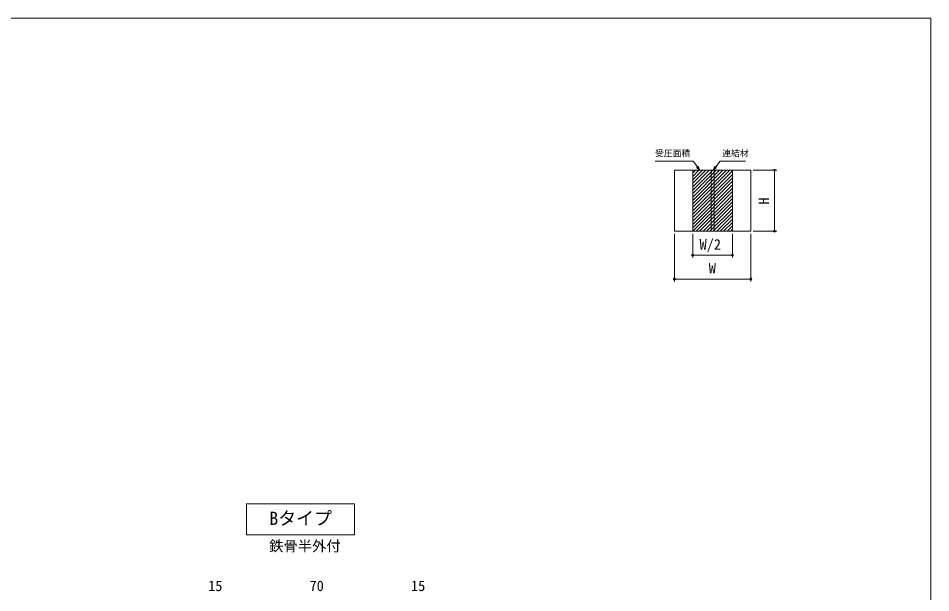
# Model space of a CAD drawing. Units: millimetres on the paper. Extents: x -397 to 397, y -282 to 282.
# Drawn here: x -6.2 to 376.1, y 38.7 to 279.3 of the extents above; entities that cross this region are included whole.
import ezdxf
from ezdxf.enums import TextEntityAlignment as Align

# ---------------------------------------------------------------- set-up
doc = ezdxf.new("R2010")
doc.units = ezdxf.units.MM
for name, color, linetype, lineweight in [('0-0_0', 3, 'Continuous', 9), ('0-1_USER1', 4, 'Continuous', 9), ('0-4_YKK_12', 6, 'Continuous', 9), ('0-6_YKK_D', 7, 'Continuous', 9)]:
    doc.layers.add(name, color=color, linetype=linetype, lineweight=lineweight)
doc.styles.add('ＭＳ ゴシック', font='')
doc.styles.get('ＭＳ ゴシック').set_extended_font_data('MS Gothic')

msp = doc.modelspace()

# ---------------------------------------------------------------- linework, layer by layer
at = {"layer": '0-0_0'}
msp.add_lwpolyline([(89.354, 75.953), (134.723, 75.953), (134.723, 62.934), (89.354, 62.934)], close=True, dxfattribs=at)
at = {"layer": '0-1_USER1'}
for p, q in [((276.355, 215.684), (276.355, 190.084)), ((276.355, 214.499), (277.54, 215.684)), ((276.355, 213.062), (278.977, 215.684)), ((276.355, 211.626), (280.413, 215.684)), ((276.355, 210.189), (281.85, 215.684)), ((276.355, 208.752), (283.287, 215.684)), ((276.355, 207.315), (284.724, 215.684)), ((276.355, 205.878), (286.161, 215.684)), ((276.355, 204.441), (287.598, 215.684)), ((276.355, 203.005), (289.034, 215.684)), ((276.355, 201.568), (290.471, 215.684)), ((276.355, 200.131), (291.908, 215.684)), ((276.355, 198.694), (292.995, 215.334)), ((284.035, 215.684), (284.035, 190.084)), ((285.315, 215.684), (285.315, 190.084)), ((292.995, 215.684), (292.995, 190.084)), ((276.355, 197.257), (292.995, 213.897)), ((276.355, 195.82), (292.995, 212.46)), ((276.355, 194.384), (292.995, 211.024)), ((276.355, 192.947), (292.995, 209.587)), ((276.355, 191.51), (292.995, 208.15)), ((276.366, 190.084), (292.995, 206.713)), ((277.803, 190.084), (292.995, 205.276)), ((279.24, 190.084), (292.995, 203.839)), ((280.677, 190.084), (292.995, 202.403)), ((282.113, 190.084), (292.995, 200.966)), ((283.55, 190.084), (292.995, 199.529)), ((284.987, 190.084), (292.995, 198.092)), ((286.424, 190.084), (292.995, 196.655)), ((287.861, 190.084), (292.995, 195.218)), ((289.298, 190.084), (292.995, 193.781)), ((290.734, 190.084), (292.995, 192.345)), ((292.171, 190.084), (292.995, 190.908))]:
    msp.add_line(p, q, dxfattribs=at)
msp.add_lwpolyline([(268.675, 190.084), (300.675, 190.084), (300.675, 215.684), (268.675, 215.684)], close=True, dxfattribs=at)
at = {"layer": '0-4_YKK_12'}
for p, q in [((301.675, 215.684), (311.675, 215.684)), ((310.675, 215.684), (310.675, 190.084)), ((268.675, 189.084), (268.675, 169.084)), ((276.355, 189.084), (276.355, 179.084)), ((292.995, 189.084), (292.995, 179.084)), ((300.675, 189.084), (300.675, 169.084)), ((301.675, 190.084), (311.675, 190.084)), ((276.355, 180.084), (292.995, 180.084)), ((268.675, 170.084), (300.675, 170.084))]:
    msp.add_line(p, q, dxfattribs=at)
for points in [[(279.343, 215.684), (278.328, 217.047), (276.567, 219.412), (260.567, 219.412)], [(284.999, 215.684), (286.033, 217.033), (287.855, 219.412), (298.455, 219.412)], [(277.963, 216.775), (279.343, 215.684), (278.693, 217.319)], [(286.395, 216.756), (284.999, 215.684), (285.671, 217.31)]]:
    msp.add_lwpolyline(points, dxfattribs=at)
for centre in [(310.675, 215.684), (310.675, 190.084), (276.355, 180.084), (292.995, 180.084), (268.675, 170.084), (300.675, 170.084)]:
    msp.add_circle(centre, 0.425, dxfattribs=at)
at = {"layer": '0-6_YKK_D'}
for q in [(-393.908, 279.3), (376.092, -245.7)]:
    msp.add_line((376.092, 279.3), q, dxfattribs=at)

# ---------------------------------------------------------------- texts
at = {"layer": '0-0_0', "style": 'ＭＳ ゴシック'}
for s, height, p in [('Bタイプ', 5.499, (98.967, 65.482)), ('鉄骨半外付', 4.399, (98.891, 54.736))]:
    msp.add_text(s, height=height, dxfattribs=at).set_placement(p, align=Align.BOTTOM_LEFT)
at = {"layer": '0-4_YKK_12', "style": 'ＭＳ ゴシック'}
for s, height, p in [('受圧面積', 2.639, (260.567, 220.608)), ('連結材', 2.639, (288.735, 220.608)), ('W/2', 4.399, (279.235, 181.084)), ('W', 4.399, (283.075, 171.084)), ('15', 4.399, (73.334, 38.077)), ('70', 4.399, (115.834, 38.077)), ('15', 4.399, (158.334, 38.077))]:
    msp.add_text(s, height=height, dxfattribs=at).set_placement(p, align=Align.BOTTOM_LEFT)
msp.add_text('H', height=4.399, rotation=90, dxfattribs=at).set_placement((309.675, 201.284), align=Align.BOTTOM_LEFT)

doc.saveas('drawing.dxf')
